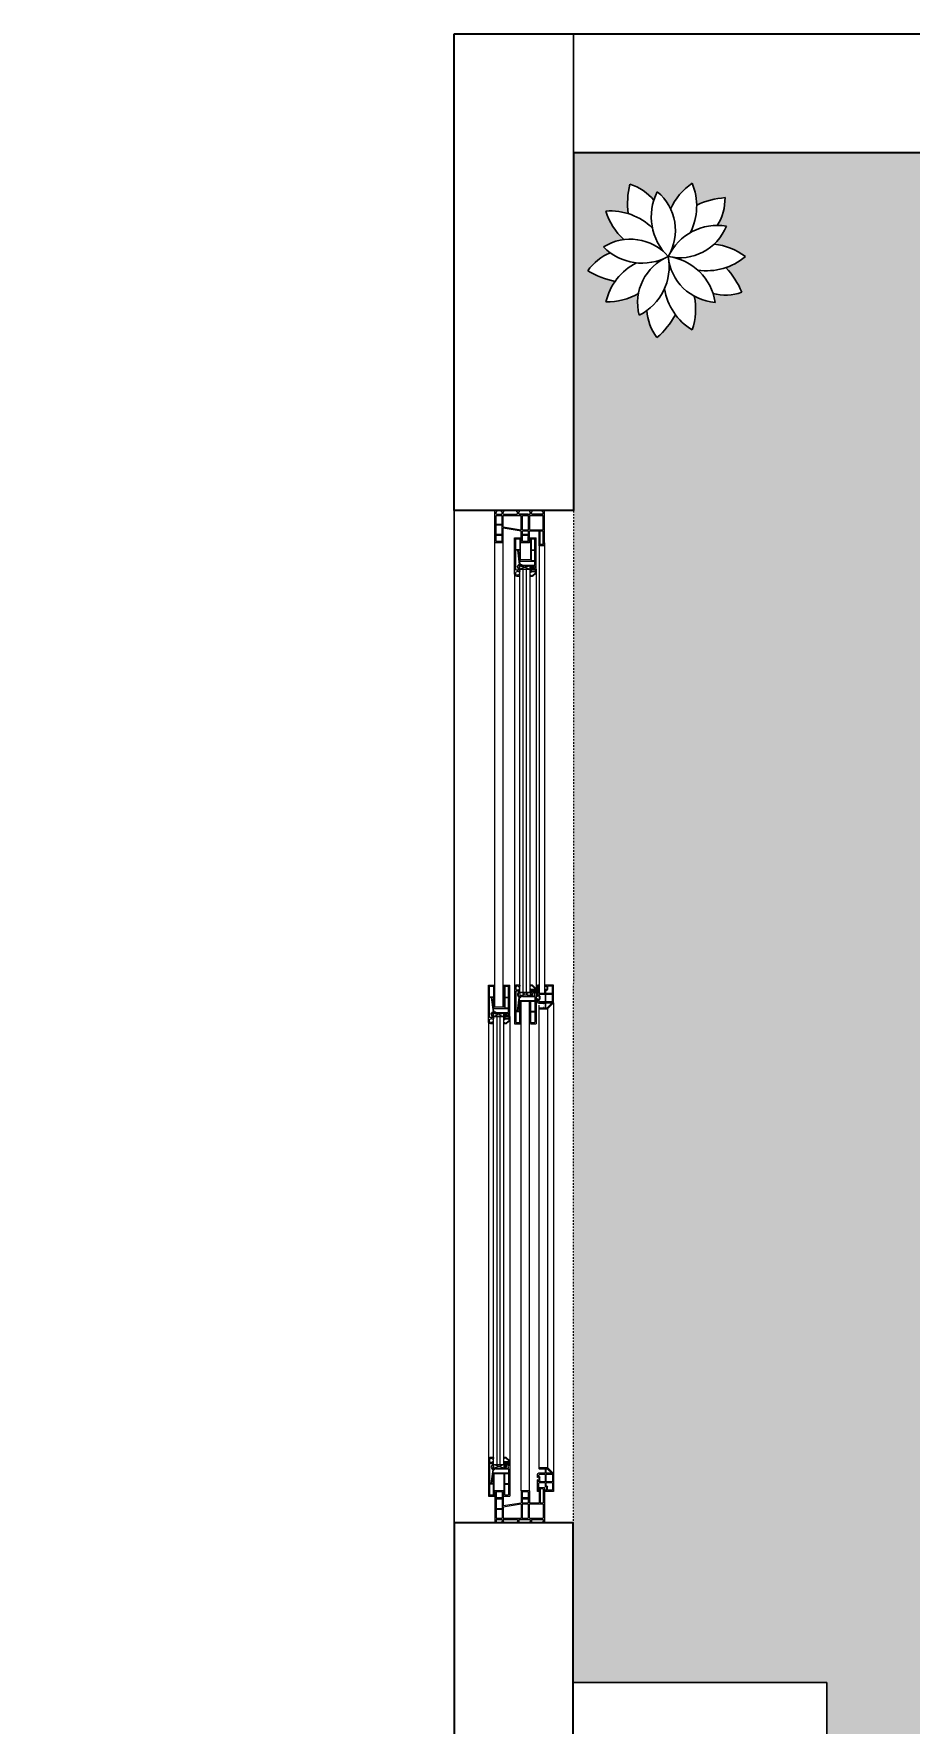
# Model space of a CAD drawing. Header units: millimetres. Extents: x 2258 to 5600, y 711 to 2563.
# Drawn here: x 4393.4 to 4450.4, y 1236.4 to 1346.1 of the extents above; entities that cross this region are included whole.
import ezdxf

# ---------------------------------------------------------------- set-up
doc = ezdxf.new("R2010")
doc.units = ezdxf.units.MM
doc.linetypes.add('HIDDENX2', pattern=[0.75, 0.5, -0.25])
for name, color, linetype, lineweight in [('FP_A_DOOR_WIN', 140, 'Continuous', 18), ('HAT', 8, 'Continuous', 18), ('PQI-A-FLOR', 21, 'Continuous', 30), ('PQI-A-HIDN', 31, 'HIDDENX2', 9), ('PQI-A-IN-ELEV-LGHT', 201, 'Continuous', 5), ('PQI-A-WALL', 30, 'Continuous', 50), ('PQI-A-WIN', 140, 'Continuous', 13), ('PQI-ST-COLM', 34, 'Continuous', 40), ('WAL', 7, 'Continuous', 30)]:
    doc.layers.add(name, color=color, linetype=linetype, lineweight=lineweight)
doc.linetypes.add('ZIGZAG', pattern='A,0.00254,-5.08,[131,ltypeshp.shx,S=5.08,R=0,X=-5.08,Y=0],-10.16,[131,ltypeshp.shx,S=5.08,R=180,X=5.08,Y=0],-5.08', length=20.32254)

# ---------------------------------------------------------------- blocks, each defined once
blk = doc.blocks.new('2track fly')
for p, q in [((74, 59), (74, 34)), ((83, 59), (74, 59)), ((76, 57), (76, 34)), ((81, 57), (76, 57)), ((81, 57), (81, 34)), ((83, 59), (83, 6)), ((14, 54), (0, 54)), ((0, 54), (0, 0.5)), ((2, 52), (2, 8.5)), ((12, 52), (2, 52)), ((12, 42), (2, 42)), ((12, 40), (2, 40)), ((12, 52), (12, 8)), ((14, 54), (14, 29)), ((58, 54), (44, 54)), ((44, 54), (44, 34)), ((44, 32), (44, 8)), ((46, 52), (46, 34)), ((56, 52), (46, 52)), ((56, 42), (46, 42)), ((56, 40), (46, 40)), ((46, 32), (46, 8.5)), ((56, 52), (56, 34)), ((56, 32), (56, 8)), ((0, 5.5), (0, 2.5)), ((0.5, 0), (2, 0)), ((2, 24), (12, 24)), ((2, 23), (12, 23)), ((2, 5.5), (2, 2.5)), ((2, 5.5), (2, 2.5)), ((2, 0), (2.9, 0.9)), ((2.5, 8), (12, 8)), ((2.5, 6), (11.5, 6)), ((2.5, 2), (3, 2)), ((3, 2), (3, 1.2)), ((11, 2), (11.5, 2)), ((11, 2), (11, 1.4)), ((11.3, 0.7), (11.9, 0.1)), ((12, 5.5), (12, 2.5)), ((12.2, 0), (14, 0)), ((14, 27), (14, 8)), ((14, 8), (44, 8)), ((14, 5.5), (14, 2.5)), ((14, 0), (14.9, 0.9)), ((14.5, 6), (37.4, 6)), ((14.5, 2), (15, 2)), ((15, 2), (15, 1.2)), ((36.9, 2), (37.4, 2)), ((36.9, 2), (36.9, 1.4)), ((37.2, 0.7), (37.7, 0.1)), ((37.9, 5.5), (37.9, 2.5)), ((38.1, 0), (39.9, 0)), ((39.9, 5.5), (39.9, 2.5)), ((39.9, 0), (40.7, 0.9)), ((55.5, 6), (40.4, 6)), ((40.4, 6), (58.8, 6)), ((40.4, 2), (40.9, 2)), ((40.9, 2), (40.9, 1.2)), ((46.5, 8), (56, 8)), ((46.5, 6), (55.5, 6)), ((46.5, 6), (55.5, 6)), ((46.5, 6), (55.5, 6)), ((58.3, 2), (58.8, 2)), ((58.3, 2), (58.3, 1.4)), ((58.5, 8), (80.5, 8)), ((58.8, 6), (58.5, 6)), ((58.6, 0.7), (59.2, 0.1)), ((59.3, 5.5), (59.3, 2.5)), ((59.6, 0), (61.3, 0)), ((61.3, 5.5), (61.3, 2.5)), ((61.3, 0), (62.2, 0.9)), ((80.5, 6), (61.8, 6)), ((61.8, 6), (80.5, 6)), ((61.8, 2), (62.3, 2)), ((62.3, 2), (62.3, 1.2)), ((80.5, 2), (80, 2)), ((80, 2), (80, 1.2)), ((81, 0), (80.1, 0.9)), ((81, 5.5), (81, 2.5)), ((81, 5.5), (81, 2.5)), ((82.5, 0), (81, 0)), ((83, 6), (83, 0.5))]:
    blk.add_line(p, q)
for points in [[(14, 29), (43.8, 34, -0.018535), (44, 34, -0.018535)], [(58, 54), (58, 34.5, 0.414214), (58.5, 34), (74, 34)], [(58, 8.5), (58, 31.5, -0.414214), (58.5, 32), (80.5, 32, -0.414214), (81, 31.5), (81, 8.5)]]:
    blk.add_lwpolyline(points, format="xyb")
for points in [[(14, 27), (44, 32)], [(46, 34), (56, 34)], [(46, 32), (56, 32)], [(76, 34), (81, 34)]]:
    blk.add_lwpolyline(points)
for centre, radius, start, end in [((0.5, 0.5), 0.5, 180, 270), ((2.5, 8.5), 0.5, 180, 270), ((2.5, 5.5), 0.5, 90, 180), ((2.5, 2.5), 0.5, 180, 270), ((2.5, 1.2), 0.5, 315, 0), ((12, 1.4), 1, 180, 225), ((11.5, 5.5), 0.5, 0, 90), ((11.5, 2.5), 0.5, 270, 0), ((12.2, 0.5), 0.5, 225, 270), ((14.5, 5.5), 0.5, 90, 180), ((14.5, 2.5), 0.5, 180, 270), ((14.5, 1.2), 0.5, 315, 0), ((37.9, 1.4), 1, 180, 225), ((37.4, 5.5), 0.5, 0, 90), ((37.4, 2.5), 0.5, 270, 0), ((38.1, 0.5), 0.5, 225, 270), ((40.4, 5.5), 0.5, 90, 180), ((40.4, 2.5), 0.5, 180, 270), ((40.4, 1.2), 0.5, 315, 0), ((46.5, 8.5), 0.5, 180, 270), ((58.5, 8.5), 0.5, 180, 270), ((59.3, 1.4), 1, 180, 225), ((58.8, 5.5), 0.5, 0, 90), ((58.8, 2.5), 0.5, 270, 0), ((59.6, 0.5), 0.5, 225, 270), ((61.8, 5.5), 0.5, 90, 180), ((61.8, 2.5), 0.5, 180, 270), ((61.8, 1.2), 0.5, 315, 0), ((80.5, 1.2), 0.5, 180, 225), ((80.5, 8.5), 0.5, 270, 0), ((80.5, 5.5), 0.5, 0, 90), ((80.5, 2.5), 0.5, 270, 0), ((82.5, 0.5), 0.5, 270, 0)]:
    blk.add_arc(centre, radius, start, end)
blk = doc.blocks.new('windowsashfly')
for p, q in [((5, 61), (5, 0)), ((7, 61), (7, 58.5)), ((13.5, 65), (9, 65)), ((11, 63), (9, 63)), ((11.5, 62.5), (11.5, 62.5)), ((11.5, 57), (11.5, 57)), ((12.5, 62), (12, 62)), ((12.5, 57.5), (12, 57.5)), ((13.5, 65), (13.5, 63)), ((11.9, 54.5), (7, 54.5)), ((7, 54.5), (7, 2)), ((11, 56.5), (9, 56.5)), ((9.8, 21.1), (12.8, 44.7)), ((11.9, 54.5), (10.1, 50.1)), ((10.8, 21.1), (13.8, 44.5)), ((13, 54.5), (11, 49.7)), ((13.5, 55), (13.5, 56.5)), ((13.5, 2), (13.5, 39.2)), ((13.5, 39.2), (39, 39.2)), ((14.5, 2), (14.5, 37.2)), ((31.5, 37.2), (14.5, 37.2)), ((17, 46.7), (15, 45.8)), ((17.3, 45.7), (15.5, 44.9)), ((18, 47), (30, 47)), ((18.2, 46), (39, 46)), ((31, 52), (31, 48)), ((31, 52), (32, 52)), ((31.5, 2), (31.5, 37.2)), ((32.5, 2), (32.5, 38.2)), ((32.5, 38.2), (39, 38.2)), ((33, 51), (33, 48)), ((34, 47), (38, 47)), ((38.9, 48.3), (38.2, 50.7)), ((39, 46), (39, 2)), ((39.1, 52), (41, 52)), ((41, 52), (41, 0)), ((5, 0), (14.5, 0)), ((13.5, 21.1), (7, 21.1)), ((13.5, 20.1), (7, 20.1)), ((7, 2), (13.5, 2)), ((14.5, 0), (15.5, 2)), ((15.5, 2), (14.5, 2)), ((31.5, 0), (30.5, 2)), ((30.5, 2), (31.5, 2)), ((32.5, 21.1), (39, 21.1)), ((32.5, 20.1), (39, 20.1)), ((32.5, 2), (39, 2)), ((31.5, 0), (41, 0))]:
    blk.add_line(p, q)
for centre, radius, start, end in [((9, 61), 4, 90, 180), ((9, 61), 2, 90, 180), ((9, 58.5), 2, 180, 270), ((11, 62.5), 0.5, 0, 90), ((11, 57), 0.5, 270, 0), ((12, 62.5), 0.5, 180, 270), ((12, 57), 0.5, 90, 180), ((12.5, 63), 1, 270, 0), ((12.5, 56.5), 1, 0, 90), ((13.8, 48.5), 4, 157.3829, 255.5225), ((13.8, 48.5), 3, 157.3829, 295.014), ((13, 55), 0.5, 270, 0), ((13.8, 48.5), 4, 270, 295.014), ((18, 45), 2, 90, 119.7184), ((18.2, 44), 2, 90, 119.7184), ((30, 48), 1, 270, 0), ((32, 51), 1, 0, 90), ((34, 48), 1, 180, 270), ((38, 48), 1, 270, 16.6761), ((39.1, 51), 1, 90, 196.6761)]:
    blk.add_arc(centre, radius, start, end)
blk = doc.blocks.new('flyscreen sash')
for p, q in [((-27, 30), (-17, 40)), ((-27, 30), (-27, 0)), ((-16.2, 38), (-25, 29.2)), ((-25, 29.2), (-25, 15.9)), ((-23.9, 30.3), (-14.1, 30.3)), ((-3, 40), (-17, 40)), ((-10, 38), (-16.2, 38)), ((-14.1, 38), (-14.1, 30.3)), ((-13.1, 38), (-13.1, 30.3)), ((-10, 30.3), (-13.1, 30.3)), ((-13.1, 30.3), (-10, 30.3)), ((-10, 38), (-10, 37.7)), ((-10, 30.3), (-10, 30.6)), ((-3.5, 38), (-9.5, 38)), ((-9.5, 38), (-9.5, 37.7)), ((-9.5, 30.3), (-9.5, 30.6)), ((-3.5, 30.3), (-9.5, 30.3)), ((-9.5, 30.3), (-1.5, 30.3)), ((-3.5, 38), (-3.5, 37.5)), ((-3.5, 37.5), (-3, 38)), ((-3.5, 30.3), (-3.5, 30.8)), ((-3.5, 30.8), (-3, 30.3)), ((-3, 40), (-3, 38)), ((0, 23.3), (0, 28.8)), ((-27, 0), (-12.6, 0)), ((-25, 28.3), (-14.1, 28.3)), ((-25, 15.9), (-14.1, 15.9)), ((-25, 14.4), (-25, 2)), ((-25, 14.4), (-14.1, 14.4)), ((-25, 2), (-17.1, 2)), ((-16.6, 2.5), (-16.6, 7.5)), ((-15.6, 2.5), (-15.6, 7.5)), ((-15.1, 9), (-14.1, 9)), ((-15.1, 8), (-13.1, 8)), ((-15.1, 2), (-13.1, 2)), ((-14.1, 28.3), (-14.1, 15.9)), ((-14.1, 14.4), (-14.1, 9)), ((-13.1, 28.3), (-3.5, 28.3)), ((-13.1, 28.3), (-13.1, 15.9)), ((-13.1, 15.9), (-2, 15.9)), ((-13.1, 8), (-13.1, 7)), ((-13.1, 7), (-12.6, 7)), ((-13.1, 3), (-12.6, 3)), ((-13.1, 2), (-13.1, 3)), ((-12.6, 14.4), (-2, 14.4)), ((-12.6, 14.4), (-12.6, 7)), ((-12.6, 0), (-12.6, 3)), ((-4, 18.8), (-4, 23.8)), ((-3, 18.8), (-3, 23.8)), ((-2.5, 25.3), (0, 25.3)), ((-2.5, 24.3), (-0.5, 24.3)), ((-2.5, 18.3), (-0.5, 18.3)), ((-2.5, 17.3), (0, 17.3)), ((-2, 25.3), (-2, 26.8)), ((-2, 15.9), (-2, 17.3)), ((-2, 0), (-2, 14.4)), ((-2, 0), (0, 0)), ((-0.5, 24.3), (-0.5, 23.3)), ((-0.5, 23.3), (0, 23.3)), ((-0.5, 19.3), (0, 19.3)), ((-0.5, 18.3), (-0.5, 19.3)), ((0, 0), (0, 19.3)), ((0, 18.3), (0, 19.3))]:
    blk.add_line(p, q)
for centre, radius, start, end in [((-9.8, 37.7), 0.25, 180, 360), ((-9.8, 30.6), 0.25, 0, 180), ((-1.5, 28.8), 1.5, 0, 90), ((-17.1, 2.5), 0.5, 270, 0), ((-15.1, 7.5), 1.5, 90, 180), ((-15.1, 7.5), 0.5, 90, 180), ((-15.1, 2.5), 0.5, 180, 270), ((-2.5, 23.8), 1.5, 90, 180), ((-2.5, 18.8), 1.5, 180, 270), ((-3.5, 26.8), 1.5, 0, 90), ((-2.5, 23.8), 0.5, 90, 180), ((-2.5, 18.8), 0.5, 180, 270)]:
    blk.add_arc(centre, radius, start, end)
blk = doc.blocks.new('sd51')
at = {"layer": 'FP_A_DOOR_WIN', "ltscale": 100}
for p, q in [((-90.1, 1607), (-72.6, 1607)), ((-72.6, 1607), (-90.1, 1601)), ((-90.1, 1607), (-72.6, 1601)), ((-90.1, 1601), (-90.1, 1607)), ((-90.1, 1601), (-72.6, 1601)), ((-72.6, 1601), (-72.6, 1607)), ((-134.1, 98), (-116.6, 98)), ((-116.6, 92), (-134.1, 98)), ((-134.1, 92), (-116.6, 98)), ((-134.1, 98), (-134.1, 92)), ((-134.1, 92), (-116.6, 92)), ((-116.6, 98), (-116.6, 92))]:
    blk.add_line(p, q, dxfattribs=at)
for points in [[(-68.3, 1589.3), (-68.9, 1589), (-72.1, 1589), (-72.1, 1591), (-71.6, 1591), (-71.1, 1590.5), (-70.6, 1590), (-69.3, 1590), (-68.7, 1590.3), (-63.9, 1594.7), (-63.6, 1595.4), (-63.6, 1596.7), (-71.1, 1596.7), (-71.1, 1596.2), (-71.6, 1595.7), (-72.1, 1595.7), (-72.1, 1601.1), (-68.6, 1601.1), (-68.1, 1601.8), (-69.1, 1607), (-68.1, 1607), (-67, 1601.5), (-66.5, 1601.1), (-62.6, 1601.1), (-62.6, 1595), (-62.9, 1594.2)], [(-71.1, 1597.7), (-63.6, 1597.7), (-63.6, 1600.1), (-71.1, 1600.1)], [(-112.8, 109.7), (-113.4, 110), (-116.6, 110), (-116.6, 108), (-116.1, 108), (-115.6, 108.5), (-115.1, 109), (-113.8, 109), (-113.2, 108.7), (-108.4, 104.3), (-108.1, 103.6), (-108.1, 102.3), (-115.6, 102.3), (-115.6, 102.8), (-116.1, 103.3), (-116.6, 103.3), (-116.6, 97.9), (-113.1, 97.9), (-112.6, 97.2), (-113.6, 92), (-112.6, 92), (-111.5, 97.5), (-111, 97.9), (-107.1, 97.9), (-107.1, 104), (-107.4, 104.8)], [(-115.6, 101.3), (-108.1, 101.3), (-108.1, 98.9), (-115.6, 98.9)]]:
    blk.add_lwpolyline(points, close=True, dxfattribs=at)
at = {"layer": 'PQI-A-FLOR', "ltscale": 2.5}
blk.add_line((-200, 1699), (-200, 0), dxfattribs=at)
at = {"layer": 'PQI-A-HIDN'}
blk.add_line((0, 1699), (0, 0), dxfattribs=at)
at = {"layer": 'PQI-A-IN-ELEV-LGHT', "ltscale": 100}
for p, q in [((-131.6, 865.8), (-131.6, 1645.5)), ((-117.6, 865.8), (-117.6, 1645.5)), ((-57.6, 1645.5), (-57.6, 903)), ((-57.6, 1640.5), (-57.6, 888.6)), ((-48.6, 1645.5), (-48.6, 903)), ((-48.6, 1640.5), (-48.6, 888.6)), ((-98.6, 1593), (-98.6, 890)), ((-62.6, 1595), (-62.6, 890)), ((-87.6, 54), (-87.6, 875.2)), ((-73.6, 54), (-73.6, 875.2)), ((-43.1, 863), (-43.1, 93)), ((-33.1, 873), (-33.1, 83)), ((-142.6, 842), (-142.6, 97)), ((-106.6, 844), (-106.6, 97))]:
    blk.add_line(p, q, dxfattribs=at)
at = {"layer": 'PQI-A-WIN', "ltscale": 100}
for p, q in [((-90.1, 891), (-90.1, 1601)), ((-84.1, 891), (-84.1, 1601)), ((-78.6, 891), (-78.6, 1601)), ((-72.6, 891), (-72.6, 1601)), ((-90.1, 891), (-72.6, 891)), ((-72.6, 885), (-90.1, 891)), ((-90.1, 885), (-72.6, 891)), ((-90.1, 891), (-90.1, 885)), ((-90.1, 885), (-72.6, 885)), ((-72.6, 891), (-72.6, 885)), ((-134.1, 856), (-116.6, 856)), ((-116.6, 856), (-134.1, 850)), ((-134.1, 856), (-116.6, 850)), ((-134.1, 850), (-134.1, 856)), ((-116.6, 850), (-116.6, 856)), ((-134.1, 98), (-134.1, 850)), ((-134.1, 850), (-116.6, 850)), ((-128.1, 98), (-128.1, 850)), ((-122.6, 98), (-122.6, 850)), ((-116.6, 98), (-116.6, 850))]:
    blk.add_line(p, q, dxfattribs=at)
at = {"layer": 'PQI-A-WIN', "linetype": 'ZIGZAG', "ltscale": 0.01}
blk.add_line((-57.1, 91), (-57.1, 869), dxfattribs=at)
at = {"layer": 'PQI-A-WIN', "ltscale": 100}
for points in [[(-68.8, 902.7), (-69.4, 903), (-72.6, 903), (-72.6, 901), (-72.1, 901), (-71.6, 901.5), (-71.1, 902), (-69.8, 902), (-69.2, 901.7), (-64.4, 897.3), (-64.1, 896.6), (-64.1, 895.4), (-71.6, 895.4), (-71.6, 895.9), (-72.1, 896.4), (-72.6, 896.4), (-72.6, 890.9), (-69.1, 890.9), (-68.6, 890.2), (-69.6, 885), (-68.6, 885), (-67.5, 890.5), (-67, 890.9), (-63.1, 890.9), (-63.1, 897), (-63.4, 897.8)], [(-71.6, 894.4), (-64.1, 894.4), (-64.1, 891.9), (-71.6, 891.9)], [(-112.3, 838.3), (-112.9, 838), (-116.1, 838), (-116.1, 840), (-115.6, 840), (-115.1, 839.5), (-114.6, 839), (-113.3, 839), (-112.7, 839.3), (-107.9, 843.7), (-107.6, 844.4), (-107.6, 845.7), (-115.1, 845.7), (-115.1, 845.2), (-115.6, 844.7), (-116.1, 844.7), (-116.1, 850.1), (-112.6, 850.1), (-112.1, 850.8), (-113.1, 856), (-112.1, 856), (-111, 850.5), (-110.5, 850.1), (-106.6, 850.1), (-106.6, 844), (-106.9, 843.2)], [(-115.1, 846.7), (-107.6, 846.7), (-107.6, 849.1), (-115.1, 849.1)]]:
    blk.add_lwpolyline(points, close=True, dxfattribs=at)
at = {"layer": 'FP_A_DOOR_WIN', "ltscale": 100, "xscale": -1}
for name, p, rotation in [('2track fly', (-131.6, 1699.5), 180), ('windowsashfly', (-103.6, 1654), 180), ('flyscreen sash', (-60.1, 53), 359.9999999997831)]:
    blk.add_blockref(name, p, dxfattribs=dict(at, rotation=rotation))
at = {"layer": 'FP_A_DOOR_WIN', "ltscale": 100}
for name, p in [('windowsashfly', (-147.6, 45)), ('2track fly', (-131.6, 0))]:
    blk.add_blockref(name, p, dxfattribs=at)
at = {"layer": 'PQI-A-WIN', "ltscale": 100, "xscale": -1, "rotation": 180}
blk.add_blockref('windowsashfly', (-147.6, 903), dxfattribs=at)
at = {"layer": 'PQI-A-WIN', "ltscale": 100}
blk.add_blockref('windowsashfly', (-103.6, 838), dxfattribs=at)
at = {"layer": 'PQI-A-WIN', "ltscale": 100, "rotation": 180.0000000002448}
blk.add_blockref('flyscreen sash', (-60.1, 903), dxfattribs=at)

msp = doc.modelspace()

# ---------------------------------------------------------------- hatches: boundary and pattern name
at = {"layer": 'HAT', "lineweight": 30, "true_color": 0x636466}
h = msp.add_hatch(color=251, dxfattribs=at)
h.dxf.hatch_style = 1
h.paths.add_polyline_path([(4202.997, 1342.212), (4164.363, 1342.212), (4155.043, 1342.212), (4155.043, 1330.212), (4131.043, 1330.212), (4131.043, 1301.412), (4131.043, 1262.292), (4092.643, 1262.292), (4055.083, 1262.292), (4055.083, 1330.212), (4031.083, 1330.212), (4031.083, 1300.806), (4031.08, 1248.127), (4178.995, 1248.127), (4178.995, 1283.972), (4202.997, 1283.972)])
h.paths.add_polyline_path([(4178.995, 1248.127), (4031.08, 1248.127), (4031.08, 1235.153), (4031.085, 1235.153), (4031.085, 1211.974), (4054.264, 1211.974), (4119.937, 1211.972), (4130.296, 1211.972), (4130.296, 1228.414), (4140.634, 1228.414), (4140.634, 1232.936, -0.4142136), (4141.045, 1233.347), (4150.499, 1233.347, -0.4142136), (4150.91, 1232.936), (4150.91, 1228.414), (4161.125, 1228.414), (4161.125, 1211.972), (4178.995, 1211.972)])
h.paths.add_polyline_path([(4041.578, 1218.601, -0.0925071), (4043.052, 1217.398, -0.147434), (4041.305, 1216.746, -0.0415583), (4041.613, 1216.245, -0.1092039), (4040.202, 1216.201, -0.1332645), (4040.742, 1214.084, -0.0957329), (4039.413, 1214.685, -0.0925071), (4038.724, 1212.911, -0.1474341), (4037.564, 1214.371, -0.0415583), (4037.182, 1213.924, -0.1092039), (4036.704, 1215.252, -0.1332644), (4034.858, 1214.084, -0.0957329), (4035.019, 1215.534, -0.0925071), (4033.119, 1215.641, -0.1474341), (4034.149, 1217.196, -0.0415583), (4033.606, 1217.42, -0.1092039), (4034.721, 1218.285, -0.1332644), (4033.04, 1219.68, -0.0957329), (4034.469, 1219.975, -0.0925071), (4033.983, 1221.815, -0.1474339), (4035.78, 1221.316, -0.0415583), (4035.826, 1221.902, -0.1092039), (4036.993, 1221.109, -0.1332644), (4037.8, 1223.139, -0.0957329), (4038.522, 1221.871, -0.0925071), (4040.122, 1222.901, -0.147434), (4040.203, 1221.038, -0.0415583), (4040.775, 1221.176, -0.1092039), (4040.381, 1219.821, -0.1332644), (4042.561, 1219.68, -0.0957329)], flags=16)
h.paths.add_polyline_path([(4478.761, 1276.791), (4478.761, 1314.351), (4546.681, 1314.351), (4546.681, 1338.351), (4517.275, 1338.351), (4451.622, 1338.354), (4451.622, 1338.349), (4428.443, 1338.349), (4428.443, 1315.17), (4428.441, 1249.497), (4428.441, 1239.138), (4444.883, 1239.138), (4444.883, 1228.8), (4449.405, 1228.8, -0.4142136), (4449.816, 1228.389), (4449.816, 1218.935, -0.4142136), (4449.405, 1218.524), (4444.883, 1218.524), (4444.883, 1208.309), (4428.441, 1208.309), (4428.441, 1195.472), (4558.681, 1195.472), (4558.681, 1205.071), (4558.681, 1214.391), (4546.681, 1214.391), (4546.681, 1238.391), (4517.881, 1238.391), (4478.761, 1238.391)])
h.paths.add_polyline_path([(4435.07, 1327.856, -0.0925071), (4433.867, 1326.382, -0.147434), (4433.215, 1328.129, -0.0415583), (4432.714, 1327.821, -0.1092039), (4432.67, 1329.232, -0.1332645), (4430.553, 1328.691, -0.0957329), (4431.154, 1330.021, -0.0925071), (4429.38, 1330.71, -0.1474341), (4430.84, 1331.87, -0.0415583), (4430.393, 1332.252, -0.1092039), (4431.72, 1332.729, -0.1332644), (4430.553, 1334.576, -0.0957329), (4432.003, 1334.415, -0.0925071), (4432.11, 1336.314, -0.1474341), (4433.664, 1335.284, -0.0415583), (4433.889, 1335.828, -0.1092039), (4434.754, 1334.713, -0.1332644), (4436.149, 1336.394, -0.0957329), (4436.444, 1334.965, -0.0925071), (4438.284, 1335.45, -0.1474339), (4437.785, 1333.654, -0.0415583), (4438.371, 1333.608, -0.1092039), (4437.578, 1332.441, -0.1332644), (4439.608, 1331.634, -0.0957329), (4438.34, 1330.911, -0.0925071), (4439.37, 1329.312, -0.147434), (4437.507, 1329.231, -0.0415583), (4437.644, 1328.659, -0.1092039), (4436.29, 1329.053, -0.1332644), (4436.149, 1326.873, -0.0957329)], flags=16)
h.paths.add_polyline_path([(4558.681, 1195.472), (4428.441, 1195.472), (4428.441, 1190.439), (4500.441, 1190.439), (4500.441, 1166.437), (4558.681, 1166.437)])
at = {"layer": 'HAT', "lineweight": 30, "true_color": 0xadddf7}
h = msp.add_hatch(color=141, dxfattribs=at)
h.dxf.hatch_style = 1
edge = h.paths.add_edge_path()
edge.add_line((4130.043, 1336.212), (4056.083, 1336.212))
edge.add_line((4056.083, 1336.212), (4056.083, 1316.134))
edge.add_line((4056.083, 1316.134), (4090.716, 1316.134))
edge.add_ellipse((4087.56, 1251.094), major_axis=(0, -65.149), ratio=0.84, start_angle=163.05711, end_angle=176.69354, ccw=False)
edge.add_ellipse((4131.299, 1408.137), major_axis=(0, -100.333), ratio=0.84, start_angle=-19.2534, end_angle=-0.85392)
edge.add_line((4130.043, 1307.814), (4130.043, 1336.212))
h.paths.add_polyline_path([(4087.046, 1332.226), (4087.204, 1321.828), (4065.514, 1321.828), (4065.356, 1332.226)], flags=16)
h.paths.add_polyline_path([(4098.106, 1332.226), (4119.797, 1332.226), (4119.955, 1321.828), (4098.264, 1321.828)], flags=16)
edge = h.paths.add_edge_path()
edge.add_line((4552.681, 1313.351), (4532.603, 1313.351))
edge.add_line((4532.603, 1313.351), (4532.603, 1278.717))
edge.add_ellipse((4467.563, 1281.874), major_axis=(-65.149, 0), ratio=0.84, start_angle=163.05711, end_angle=176.69354, ccw=False)
edge.add_ellipse((4624.605, 1238.135), major_axis=(-100.333, 0), ratio=0.84, start_angle=-19.2534, end_angle=-0.85392)
edge.add_line((4524.283, 1239.391), (4552.681, 1239.391))
edge.add_line((4552.681, 1239.391), (4552.681, 1313.351))
h.paths.add_polyline_path([(4548.695, 1271.328), (4548.695, 1249.637), (4538.297, 1249.479), (4538.297, 1271.17)], flags=16)
h.paths.add_polyline_path([(4538.297, 1282.229), (4538.297, 1303.92), (4548.695, 1304.078), (4548.695, 1282.388)], flags=16)
at = {"layer": 'HAT', "lineweight": 30, "true_color": 0x7aafdf}
h = msp.add_hatch(color=143, dxfattribs=at)
h.dxf.hatch_style = 1
edge = h.paths.add_edge_path(flags=0)
edge.add_line((4532.603, 1313.351), (4523.901, 1313.351))
edge.add_line((4523.901, 1313.351), (4523.901, 1263.76))
edge.add_ellipse((4554.629, 1244.454), major_axis=(-37.671, -12.298), ratio=0.8684506, start_angle=-56.62986, end_angle=-54.13017, ccw=False)
edge.add_ellipse((4492.656, 1284.774), major_axis=(-39.986, 0), ratio=0.84, start_angle=143.95969, end_angle=177.46022, ccw=False)
edge.add_line((4532.603, 1283.286), (4532.603, 1313.351))
edge = h.paths.add_edge_path()
edge.add_line((4523.901, 1313.351), (4479.761, 1313.351))
edge.add_line((4479.761, 1313.351), (4479.761, 1239.391))
edge.add_line((4479.761, 1239.391), (4524.283, 1239.391))
edge.add_ellipse((4624.605, 1238.135), major_axis=(-100.333, 0), ratio=0.84, start_angle=-19.2534, end_angle=-0.85392, ccw=False)
edge.add_ellipse((4467.563, 1281.874), major_axis=(-65.149, 0), ratio=0.84, start_angle=163.05711, end_angle=176.69354)
edge.add_line((4532.603, 1278.717), (4532.603, 1313.351))
edge.add_line((4532.603, 1313.351), (4523.901, 1313.351))
h.paths.add_polyline_path([(4548.695, 1271.328, -0.27732), (4538.297, 1271.17), (4538.297, 1249.479, -0.27732), (4548.695, 1249.637)])
h.paths.add_polyline_path([(4548.695, 1304.078, -0.27732), (4538.297, 1303.92), (4538.297, 1282.229, -0.27732), (4548.695, 1282.388)])
h.paths.add_polyline_path([(4087.046, 1332.226), (4065.356, 1332.226, -0.27732), (4065.514, 1321.828), (4087.204, 1321.828, -0.27732)])
h.paths.add_polyline_path([(4119.797, 1332.226), (4098.106, 1332.226, -0.27732), (4098.264, 1321.828), (4119.955, 1321.828, -0.27732)])

# ---------------------------------------------------------------- linework, layer by layer
at = {"layer": 'HAT', "color": 18, "lineweight": 30, "true_color": 0x000000}
msp.add_line((4428.443, 1338.349), (4428.443, 1346.075), dxfattribs=at)
at = {"layer": 'PQI-A-WALL', "color": 0, "lineweight": 35, "ltscale": 1000}
msp.add_lwpolyline([(4428.441, 1166.439), (4428.441, 1249.497), (4420.715, 1249.497), (4420.715, 1166.439)], close=True, dxfattribs=at)
at = {"layer": 'PQI-ST-COLM', "color": 0, "lineweight": 35}
msp.add_lwpolyline([(4420.716, 1346.075), (4451.622, 1346.075), (4451.622, 1338.349), (4428.443, 1338.349), (4428.443, 1315.17), (4420.716, 1315.17), (4420.716, 1346.075)], dxfattribs=at)
at = {"layer": 'WAL', "color": 24}
for p, q in [((4444.883, 1239.138), (4428.441, 1239.138)), ((4444.883, 1208.309), (4444.883, 1239.138))]:
    msp.add_line(p, q, dxfattribs=at)
at = {"layer": 'WAL', "color": 116, "lineweight": 30, "true_color": 0x136734}
for centre, radius, start, end in [((4437.146, 1335.078), 5.186, 166.21052, 187.35141), ((4431.179, 1333.221), 3.231, 39.50863, 73.24757), ((4438.549, 1332.983), 4.171, 125.1301, 155.49315), ((4432.599, 1334.916), 3.846, 333.1324, 22.6013), ((4437.042, 1334.206), 3.546, 152.77608, 226.51587), ((4431.799, 1333.315), 3.269, 329.04468, 50.24727), ((4438.664, 1330.278), 5.186, 94.21051, 115.35141), ((4435.054, 1335.38), 3.231, 327.50863, 1.24757), ((4430.861, 1330.742), 3.846, 45.1324, 94.6013), ((4434.539, 1335.804), 4.171, 197.1301, 227.49315), ((4437.803, 1330.108), 3.546, 80.77608, 154.51587), ((4435.335, 1334.819), 3.269, 257.04468, 338.24727), ((4432.035, 1328.868), 3.231, 111.50863, 145.24757), ((4432.137, 1329.487), 3.269, 41.04468, 122.24727), ((4432.91, 1334.749), 3.546, 224.77608, 298.51587), ((4437.105, 1328.297), 4.171, 53.1301, 83.49315), ((4432.112, 1335.118), 5.186, 238.21052, 259.35141), ((4434.294, 1327.8), 3.846, 117.1324, 166.6013), ((4435.882, 1328.626), 3.269, 113.04468, 194.24727), ((4431.116, 1330.987), 3.546, 296.77608, 10.51587), ((4434.14, 1328.118), 3.546, 8.77608, 82.51587), ((4437.858, 1331.921), 3.269, 185.04468, 266.24727), ((4437.105, 1334.554), 3.846, 261.1324, 310.6013), ((4434.569, 1327.351), 5.186, 22.21052, 43.35141), ((4438.153, 1330.156), 3.846, 189.1324, 238.6013), ((4430.616, 1332.862), 4.171, 269.1301, 299.49315), ((4432.202, 1328.222), 4.171, 341.1301, 11.49315), ((4438.305, 1332.362), 3.231, 255.50863, 289.24757), ((4436.439, 1328.337), 3.231, 183.50863, 217.24757), ((4430.519, 1330.342), 5.186, 310.21051, 331.35141)]:
    msp.add_arc(centre, radius, start, end, dxfattribs=at)

# ---------------------------------------------------------------- block references
at = {"layer": 'PQI-A-WIN', "xscale": 0.03863196438221001, "yscale": 0.03863196438221001, "zscale": 0.03863196438221001, "rotation": 359.9972457711963}
msp.add_blockref('sd51', (4428.441, 1249.497), dxfattribs=at)

doc.saveas('drawing.dxf')
